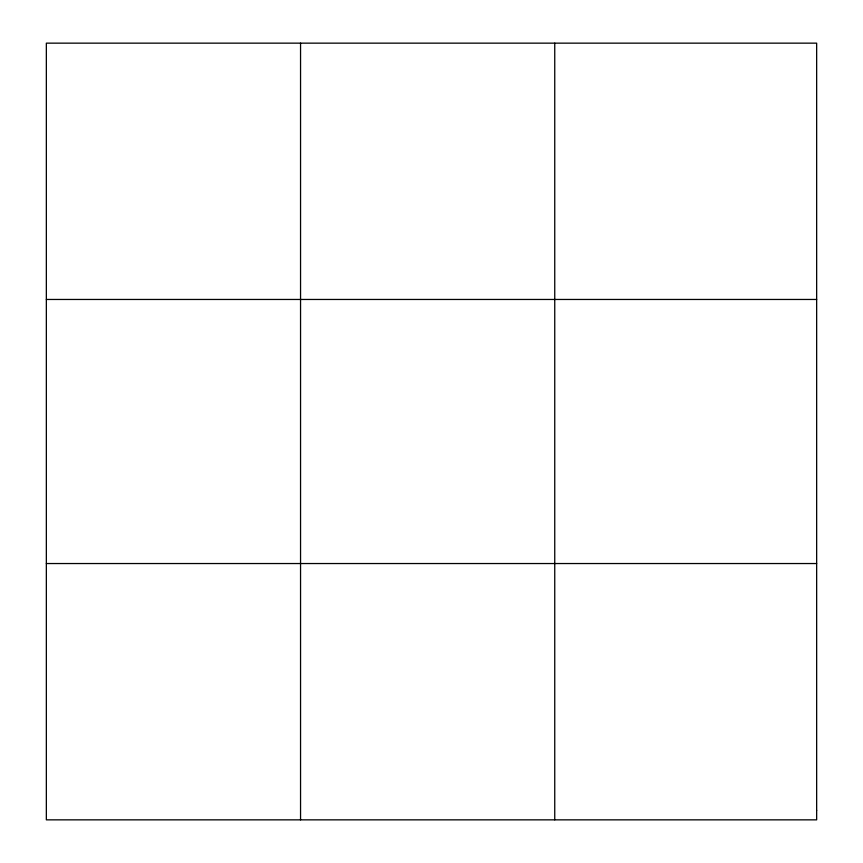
<?xml version="1.0" encoding="UTF-8"?>
<svg xmlns="http://www.w3.org/2000/svg" width="863" height="863" viewBox="0 0 863 863"><rect width="100%" height="100%" fill="white"/><g stroke="black" fill="none" stroke-linecap="round" stroke-linejoin="round"><path stroke-width="1.29" d="M300.551 819.85L300.551 43.15M554.747 819.85L554.747 43.15M46.343 299.461L816.657 299.461M46.343 563.539L816.657 563.539M816.657 810.357L816.657 819.85L46.343 819.85L46.343 43.15L816.657 43.15L816.657 810.357"/></g></svg>
